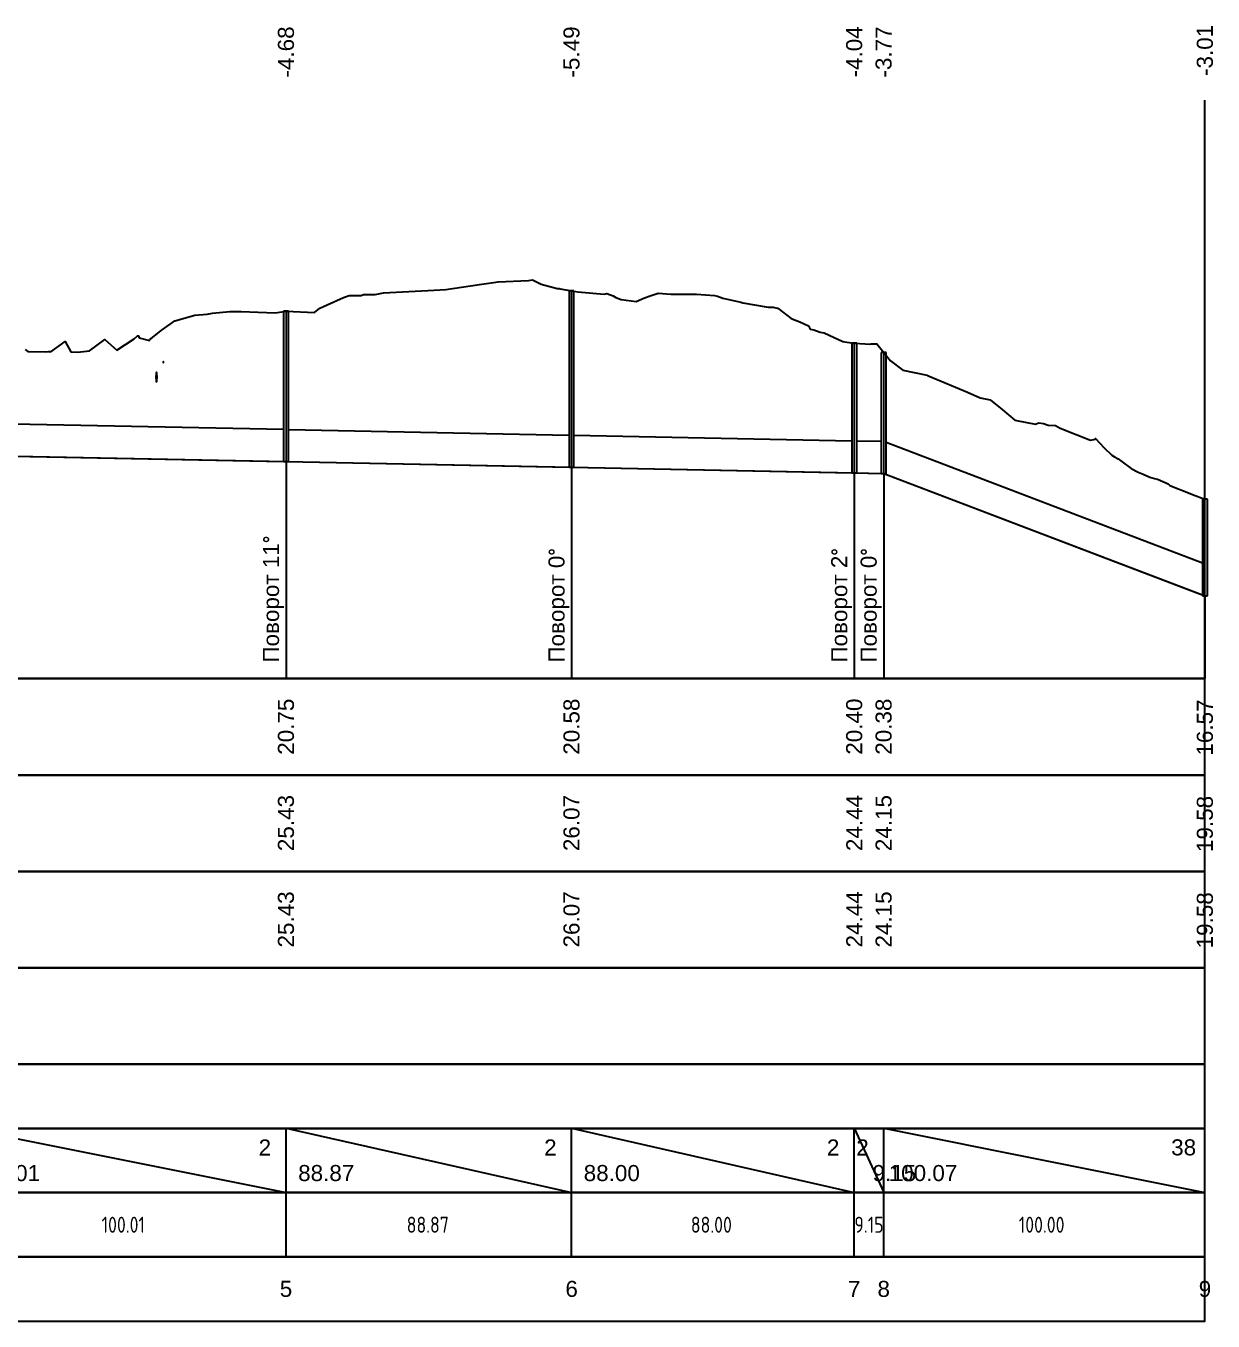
# Model space of a CAD drawing. Header units: metres. Extents: x -149473 to 83396, y -14167 to 104709.
# Drawn here: x -4265 to -4080.2, y 42591.6 to 42793.2 of the extents above; entities that cross this region are included whole.
import ezdxf

# ---------------------------------------------------------------- set-up
doc = ezdxf.new("R2010")
doc.units = ezdxf.units.M
doc.layers.add('Viewport2ForCustomObjects_0', color=7, linetype='Continuous')
doc.layers.add('Сети_Вид.Профиля.Существующие.Данные', color=7, linetype='Continuous')
for name, color, linetype, lineweight in [('Сети_Вид.Профиля', 7, 'Continuous', 30), ('Сети_Вид.Профиля.Проектные.Данные', 1, 'Continuous', 30), ('Сети_К2', 40, 'Continuous', 30)]:
    doc.layers.add(name, color=color, linetype=linetype, lineweight=lineweight)
doc.styles.add('CustomTextStyle105', font='arial.ttf', dxfattribs={"height": 5})
doc.styles.add('CustomTextStyle106', font='arial.ttf', dxfattribs={"height": 5})
doc.styles.add('CustomTextStyle107', font='arial.ttf', dxfattribs={"height": 5})
doc.styles.add('CustomTextStyle108', font='arial.ttf', dxfattribs={"height": 5})
doc.styles.add('CustomTextStyle109', font='arial.ttf', dxfattribs={"height": 5})
doc.styles.add('CustomTextStyle110', font='arial.ttf', dxfattribs={"height": 5})
doc.styles.add('CustomTextStyle111', font='arial.ttf', dxfattribs={"height": 5})
doc.styles.add('CustomTextStyle112', font='arial.ttf', dxfattribs={"height": 5})
doc.styles.add('CustomTextStyle113', font='arial.ttf', dxfattribs={"height": 5})
doc.styles.add('CustomTextStyle114', font='arial.ttf', dxfattribs={"height": 5})
doc.styles.add('CustomTextStyle27', font='arial.ttf', dxfattribs={"height": 5})
doc.styles.add('CustomTextStyle28', font='GOST_0.TTF', dxfattribs={"height": 5})
doc.styles.add('CustomTextStyle29', font='arial.ttf', dxfattribs={"height": 5})
doc.styles.add('CustomTextStyle30', font='GOST_0.TTF', dxfattribs={"height": 5})
doc.styles.add('CustomTextStyle31', font='arial.ttf', dxfattribs={"height": 5})
doc.styles.add('CustomTextStyle32', font='GOST_0.TTF', dxfattribs={"height": 5})
doc.styles.add('CustomTextStyle33', font='arial.ttf', dxfattribs={"height": 5})
doc.styles.add('CustomTextStyle34', font='GOST_0.TTF', dxfattribs={"height": 5})
doc.styles.add('CustomTextStyle35', font='arial.ttf', dxfattribs={"height": 5})
doc.styles.add('CustomTextStyle36', font='arial.ttf', dxfattribs={"height": 5})
doc.styles.add('CustomTextStyle37', font='arial.ttf', dxfattribs={"height": 5})
doc.styles.add('CustomTextStyle38', font='arial.ttf', dxfattribs={"height": 5})
doc.styles.add('CustomTextStyle47', font='arial.ttf', dxfattribs={"height": 5})
doc.styles.add('CustomTextStyle48', font='arial.ttf', dxfattribs={"height": 5})
doc.styles.add('CustomTextStyle52', font='arial.ttf', dxfattribs={"height": 5})
doc.styles.add('CustomTextStyle53', font='arial.ttf', dxfattribs={"height": 5})
doc.styles.add('CustomTextStyle54', font='arial.ttf', dxfattribs={"height": 5})
doc.styles.add('CustomTextStyle59', font='arial.ttf', dxfattribs={"height": 5})
doc.styles.add('CustomTextStyle60', font='arial.ttf', dxfattribs={"height": 5})
doc.styles.add('CustomTextStyle61', font='arial.ttf', dxfattribs={"height": 5})
doc.styles.add('CustomTextStyle62', font='arial.ttf', dxfattribs={"height": 5})
doc.styles.add('CustomTextStyle63', font='arial.ttf', dxfattribs={"height": 5})
doc.styles.add('CustomTextStyle68', font='arial.ttf', dxfattribs={"height": 5})
doc.styles.add('CustomTextStyle69', font='arial.ttf', dxfattribs={"height": 5})
doc.styles.add('CustomTextStyle70', font='arial.ttf', dxfattribs={"height": 5})
doc.styles.add('CustomTextStyle71', font='arial.ttf', dxfattribs={"height": 5})
doc.styles.add('CustomTextStyle72', font='arial.ttf', dxfattribs={"height": 5})
doc.styles.add('CustomTextStyle77', font='arial.ttf', dxfattribs={"height": 5})
doc.styles.add('CustomTextStyle78', font='arial.ttf', dxfattribs={"height": 5})
doc.styles.add('CustomTextStyle79', font='arial.ttf', dxfattribs={"height": 5})
doc.styles.add('CustomTextStyle80', font='arial.ttf', dxfattribs={"height": 5})
doc.styles.add('CustomTextStyle81', font='arial.ttf', dxfattribs={"height": 5})
doc.styles.add('CustomTextStyle85', font='GOST_0.TTF', dxfattribs={"height": 5})
doc.styles.add('CustomTextStyle86', font='GOST_0.TTF', dxfattribs={"height": 5})
doc.styles.add('CustomTextStyle87', font='GOST_0.TTF', dxfattribs={"height": 5})
doc.styles.add('CustomTextStyle88', font='GOST_0.TTF', dxfattribs={"height": 5})
doc.styles.add('CustomTextStyle89', font='GOST_0.TTF', dxfattribs={"height": 5})
doc.styles.add('CustomTextStyle90', font='arial.ttf', dxfattribs={"height": 5})
doc.styles.add('CustomTextStyle91', font='arial.ttf', dxfattribs={"height": 5})
doc.styles.add('CustomTextStyle92', font='arial.ttf', dxfattribs={"height": 5})
doc.styles.add('CustomTextStyle93', font='arial.ttf', dxfattribs={"height": 5})
doc.styles.add('CustomTextStyle94', font='arial.ttf', dxfattribs={"height": 5})

# ---------------------------------------------------------------- blocks, each defined once
blk = doc.blocks.new('CustomObjectsInViewport2_0')
at = {"linetype": 'Continuous'}
for p, q in [((3743.97, 1872.84), (3743.97, 1752.15)), ((3655.09, 1866.46), (3655.09, 1752.15)), ((3831.97, 1856.52), (3831.97, 1752.15)), ((3841.12, 1853.65), (3841.12, 1752.15))]:
    blk.add_line(p, q, dxfattribs=at)
for points in [[(3616.94, 1850.61), (3616.94, 1850.66), (3616.94, 1850.7), (3616.93, 1850.74), (3616.93, 1850.78), (3616.93, 1850.81), (3616.92, 1850.83), (3616.92, 1850.85), (3616.91, 1850.86), (3616.91, 1850.86), (3616.91, 1850.85), (3616.9, 1850.83), (3616.9, 1850.81), (3616.89, 1850.78), (3616.89, 1850.74), (3616.89, 1850.7), (3616.89, 1850.66), (3616.89, 1850.61)], [(3614.94, 1845.97), (3614.94, 1846.27), (3614.93, 1846.55), (3614.92, 1846.82), (3614.9, 1847.06), (3614.88, 1847.26), (3614.85, 1847.42), (3614.82, 1847.53), (3614.79, 1847.58), (3614.76, 1847.58), (3614.73, 1847.53), (3614.71, 1847.42), (3614.68, 1847.26), (3614.66, 1847.06), (3614.64, 1846.82), (3614.63, 1846.55), (3614.62, 1846.27), (3614.62, 1845.97)], [(3616.89, 1850.61), (3616.89, 1850.56), (3616.89, 1850.52), (3616.89, 1850.48), (3616.89, 1850.44), (3616.9, 1850.41), (3616.9, 1850.39), (3616.91, 1850.37), (3616.91, 1850.36), (3616.91, 1850.36), (3616.92, 1850.37), (3616.92, 1850.39), (3616.93, 1850.41), (3616.93, 1850.44), (3616.93, 1850.48), (3616.94, 1850.52), (3616.94, 1850.56), (3616.94, 1850.61)], [(3614.62, 1845.97), (3614.62, 1845.67), (3614.63, 1845.38), (3614.64, 1845.11), (3614.66, 1844.87), (3614.68, 1844.67), (3614.71, 1844.51), (3614.73, 1844.4), (3614.76, 1844.35), (3614.79, 1844.35), (3614.82, 1844.4), (3614.85, 1844.51), (3614.88, 1844.67), (3614.9, 1844.87), (3614.92, 1845.11), (3614.93, 1845.38), (3614.94, 1845.67), (3614.94, 1845.97)]]:
    blk.add_lwpolyline(points, dxfattribs=at)
at = {"layer": 'Сети_Вид.Профиля'}
blk.add_line((3941.12, 1752.15), (3941.12, 1932.15), dxfattribs=at)
at = {"layer": 'Сети_Вид.Профиля', "linetype": 'Continuous'}
for p, q in [((3361.37, 1752.15), (3941.12, 1752.15)), ((3655.09, 1572.09), (3655.09, 1592.09)), ((3743.97, 1572.09), (3743.97, 1592.09)), ((3831.97, 1572.09), (3831.97, 1592.09)), ((3841.12, 1572.09), (3841.12, 1592.09))]:
    blk.add_line(p, q, dxfattribs=at)
for points in [[(3361.37, 1722.09, 0), (3941.12, 1722.09, 0), (3941.12, 1752.09, 0), (3361.37, 1752.09, 0)], [(3361.37, 1692.09, 0), (3941.12, 1692.09, 0), (3941.12, 1722.09, 0), (3361.37, 1722.09, 0)], [(3361.37, 1662.09, 0), (3941.12, 1662.09, 0), (3941.12, 1692.09, 0), (3361.37, 1692.09, 0)], [(3361.37, 1632.09, 0), (3941.12, 1632.09, 0), (3941.12, 1662.09, 0), (3361.37, 1662.09, 0)], [(3361.37, 1612.09, 0), (3941.12, 1612.09, 0), (3941.12, 1632.09, 0), (3361.37, 1632.09, 0)], [(3361.37, 1592.09, 0), (3941.12, 1592.09, 0), (3941.12, 1612.09, 0), (3361.37, 1612.09, 0)], [(3361.37, 1572.09, 0), (3941.12, 1572.09, 0), (3941.12, 1592.09, 0), (3361.37, 1592.09, 0)], [(3361.37, 1552.09, 0), (3941.12, 1552.09, 0), (3941.12, 1572.09, 0), (3361.37, 1572.09, 0)]]:
    blk.add_polyline3d(points, close=True, dxfattribs=at)
at = {"layer": 'Сети_Вид.Профиля.Проектные.Данные', "linetype": 'Continuous'}
for p, q in [((3655.09, 1819.69), (3655.09, 1752.15)), ((3655.09, 1819.69), (3655.09, 1752.15)), ((3743.97, 1817.92), (3743.97, 1752.15)), ((3743.97, 1817.92), (3743.97, 1752.15)), ((3831.97, 1816.16), (3831.97, 1752.15)), ((3831.97, 1816.16), (3831.97, 1752.15)), ((3841.12, 1815.97), (3841.12, 1752.15)), ((3841.12, 1815.97), (3841.12, 1752.15)), ((3941.12, 1777.87), (3941.12, 1752.15)), ((3555.09, 1612.15), (3655.09, 1592.15)), ((3655.09, 1592.15), (3655.09, 1612.15)), ((3655.09, 1592.15), (3655.09, 1612.15)), ((3655.09, 1612.15), (3743.97, 1592.15)), ((3743.97, 1592.15), (3743.97, 1612.15)), ((3743.97, 1592.15), (3743.97, 1612.15)), ((3743.97, 1612.15), (3831.97, 1592.15)), ((3831.97, 1592.15), (3831.97, 1612.15)), ((3831.97, 1592.15), (3831.97, 1612.15)), ((3831.97, 1612.15), (3841.12, 1592.15)), ((3841.12, 1592.15), (3841.12, 1612.15)), ((3841.12, 1592.15), (3841.12, 1612.15)), ((3841.12, 1612.15), (3941.12, 1592.15)), ((3941.12, 1592.15), (3941.12, 1612.15))]:
    blk.add_line(p, q, dxfattribs=at)
at = {"layer": 'Сети_Вид.Профиля.Проектные.Данные', "linetype": 'Continuous', "lineweight": 30, "ltscale": 2, "flags": 128}
for points in [[(3573.92, 1854.58), (3574.77, 1853.92), (3580.09, 1853.88), (3581.18, 1853.95), (3581.53, 1853.97), (3581.63, 1853.94), (3581.87, 1853.88), (3586.36, 1857.09), (3588.15, 1853.82), (3588.23, 1853.85), (3588.31, 1853.86), (3590.16, 1853.71), (3593.88, 1854.14), (3598.69, 1857.68), (3602.43, 1854.36), (3602.45, 1854.34), (3607.82, 1857.91), (3608.87, 1858.8), (3609.16, 1858.83), (3609.42, 1858.2), (3612.55, 1857.37), (3612.73, 1857.73), (3613, 1857.92), (3616.23, 1860.5), (3616.49, 1860.66), (3620.49, 1863.48), (3626.75, 1865.21), (3630.54, 1865.54), (3632.16, 1865.91), (3637.56, 1866.44), (3641.16, 1866.4), (3651.72, 1865.98), (3655.09, 1866.46), (3663.91, 1866.07), (3665.64, 1867.41), (3667.87, 1868.49), (3673.02, 1870.72), (3674.77, 1871.4), (3678.44, 1871.37), (3679.19, 1871.69), (3679.25, 1871.72), (3682.79, 1871.69), (3685.43, 1872.19), (3701.16, 1872.99), (3704.86, 1873.26), (3715.28, 1874.81), (3721.14, 1875.61), (3730.55, 1876.08), (3731.78, 1876.23), (3734.48, 1874.9), (3739.54, 1873.54), (3740.12, 1873.5), (3740.44, 1873.47), (3743.97, 1872.84), (3745.97, 1872.48), (3754.07, 1871.78), (3755, 1871.97), (3756.88, 1871.27), (3757.77, 1870.7), (3759.36, 1870.17), (3764.03, 1869.5), (3766.63, 1870.66), (3768.4, 1871.22), (3770.9, 1872.11), (3774.85, 1871.8), (3775.74, 1871.74), (3775.99, 1871.76), (3778.34, 1871.82), (3782.84, 1871.79), (3788.44, 1871.35), (3789.4, 1871.21), (3791.09, 1870.51), (3796.63, 1869.29), (3797.26, 1869.14), (3805.16, 1867.78), (3805.23, 1867.77), (3805.24, 1867.77), (3805.25, 1867.76), (3805.25, 1867.76), (3805.28, 1867.76), (3806.69, 1867.79), (3806.73, 1867.69), (3807.97, 1867.48), (3808.15, 1867.44), (3808.16, 1867.42), (3808.24, 1867.37), (3812.32, 1864.23), (3815.07, 1863.17), (3817.7, 1861.97), (3818.29, 1860.84), (3819.34, 1860.69), (3821.36, 1859.92), (3822.6, 1859.75), (3824.18, 1858.98), (3828.44, 1857.01), (3831.59, 1856.54), (3831.97, 1856.52), (3835.41, 1856.37), (3836.57, 1856.21), (3837.22, 1856.32), (3838.97, 1856.31), (3841.12, 1853.65), (3843.21, 1851.06), (3847.04, 1848.15), (3854.65, 1846.56), (3854.76, 1846.47), (3855.07, 1846.32), (3855.29, 1846.28), (3867.19, 1841.32), (3871.14, 1839.52), (3874.26, 1838.84), (3877.97, 1835.86), (3881.91, 1832.51), (3882.44, 1832.5), (3888.42, 1831.34), (3889.28, 1831.78), (3890.89, 1831.53), (3892.33, 1830.96), (3894.56, 1830.89), (3896.08, 1830.09), (3905.45, 1826.35), (3907.08, 1826.68), (3907.09, 1826.86), (3909.74, 1823.91), (3912.15, 1821.7), (3912.95, 1821.19), (3914.06, 1820.51), (3915.38, 1819.54), (3918.13, 1817.56), (3920.34, 1816.37), (3921.87, 1815.73), (3923.93, 1814.82), (3925.39, 1814.35), (3926.35, 1814.19), (3929.71, 1812.74), (3930.24, 1812.19), (3936.48, 1809.71), (3936.49, 1809.7), (3936.49, 1809.7), (3937.3, 1809.4)], [(3361.37, 1888.24), (3388.08, 1871.28), (3484.13, 1830.99), (3555.09, 1821.69), (3655.09, 1819.69), (3743.97, 1817.92), (3831.97, 1816.16), (3841.12, 1815.97), (3941.12, 1777.87)], [(3937.3, 1809.4), (3941.12, 1807.99), (3941.12, 1807.99)]]:
    blk.add_lwpolyline(points, dxfattribs=at)
at = {"layer": 'Сети_К2', "linetype": 'Continuous'}
for p, q in [((3743.22, 1872.84), (3743.22, 1817.92)), ((3744.72, 1872.84), (3743.22, 1872.84)), ((3744.72, 1817.92), (3744.72, 1872.84)), ((3654.34, 1866.46), (3654.34, 1819.69)), ((3655.84, 1866.46), (3654.34, 1866.46)), ((3655.84, 1819.69), (3655.84, 1866.46)), ((3831.22, 1856.52), (3831.22, 1816.16)), ((3832.72, 1856.52), (3831.22, 1856.52)), ((3832.72, 1816.16), (3832.72, 1856.52)), ((3840.37, 1853.65), (3840.37, 1815.97)), ((3841.87, 1853.65), (3840.37, 1853.65)), ((3841.87, 1815.97), (3841.87, 1853.65)), ((3555.84, 1831.68), (3654.34, 1829.71)), ((3655.84, 1829.68), (3743.22, 1827.93)), ((3744.72, 1827.9), (3831.22, 1826.17)), ((3832.72, 1826.14), (3840.37, 1825.99)), ((3841.87, 1825.69), (3940.37, 1788.16)), ((3555.09, 1821.69), (3654.34, 1819.71)), ((3654.34, 1819.69), (3655.84, 1819.69)), ((3655.09, 1819.69), (3743.22, 1817.93)), ((3743.22, 1817.92), (3744.72, 1817.92)), ((3743.97, 1817.92), (3831.22, 1816.17)), ((3743.97, 1817.92), (3743.97, 1817.92)), ((3831.22, 1816.16), (3832.72, 1816.16)), ((3831.97, 1816.16), (3840.37, 1815.99)), ((3831.97, 1816.16), (3831.97, 1816.16)), ((3840.37, 1815.97), (3841.87, 1815.97)), ((3841.12, 1815.97), (3940.37, 1778.16)), ((3940.37, 1807.99), (3940.37, 1777.87)), ((3941.87, 1807.99), (3940.37, 1807.99)), ((3941.87, 1777.87), (3941.87, 1807.99)), ((3940.37, 1777.87), (3941.87, 1777.87)), ((3941.12, 1777.87), (3941.12, 1777.87))]:
    blk.add_line(p, q, dxfattribs=at)
at = {"linetype": 'Continuous'}
for s, style, p in [('-4.68', 'CustomTextStyle77', (3657.56, 1939.23)), ('-5.49', 'CustomTextStyle78', (3746.43, 1939.23)), ('-4.04', 'CustomTextStyle79', (3834.43, 1939.25)), ('-3.77', 'CustomTextStyle80', (3843.59, 1939.23)), ('-3.01', 'CustomTextStyle81', (3943.59, 1939.72)), ('°', 'CustomTextStyle28', (3652.91, 1794.27)), ('Поворот 11', 'CustomTextStyle27', (3652.91, 1757.09)), ('°', 'CustomTextStyle30', (3741.78, 1790.39)), ('°', 'CustomTextStyle32', (3829.78, 1790.39)), ('°', 'CustomTextStyle34', (3838.94, 1790.39)), ('Поворот 0', 'CustomTextStyle29', (3741.78, 1757.09)), ('Поворот 2', 'CustomTextStyle31', (3829.78, 1757.09)), ('Поворот 0', 'CustomTextStyle33', (3838.94, 1757.09)), ('20.75', 'CustomTextStyle38', (3657.56, 1728.4)), ('20.75', 'CustomTextStyle52', (3657.56, 1728.39)), ('20.58', 'CustomTextStyle37', (3746.44, 1728.41)), ('20.58', 'CustomTextStyle53', (3746.44, 1728.4)), ('20.40', 'CustomTextStyle36', (3834.43, 1728.42)), ('20.40', 'CustomTextStyle54', (3834.43, 1728.41)), ('20.38', 'CustomTextStyle35', (3843.59, 1728.41)), ('20.38', 'CustomTextStyle47', (3843.59, 1728.4)), ('16.57', 'CustomTextStyle48', (3943.59, 1728.13))]:
    blk.add_text(s, height=5, rotation=90, dxfattribs=dict(at, style=style)).set_placement(p)
at = {"layer": 'Сети_Вид.Профиля.Проектные.Данные', "linetype": 'Continuous'}
for s, style, p in [('25.43', 'CustomTextStyle59', (3657.56, 1698.4)), ('26.07', 'CustomTextStyle60', (3746.43, 1698.4)), ('24.44', 'CustomTextStyle61', (3834.48, 1698.41)), ('24.15', 'CustomTextStyle62', (3843.59, 1698.39)), ('19.58', 'CustomTextStyle63', (3943.59, 1698.12))]:
    blk.add_text(s, height=5, rotation=90, dxfattribs=dict(at, style=style)).set_placement(p)
for s, style, p in [('2', 'CustomTextStyle106', (3646.57, 1603.64)), ('2', 'CustomTextStyle108', (3735.44, 1603.64)), ('2', 'CustomTextStyle110', (3823.44, 1603.64)), ('2', 'CustomTextStyle112', (3832.59, 1603.64)), ('38', 'CustomTextStyle114', (3930.61, 1603.68)), ('100.01', 'CustomTextStyle105', (3557.17, 1595.68)), ('88.87', 'CustomTextStyle107', (3658.87, 1595.68)), ('88.00', 'CustomTextStyle109', (3747.75, 1595.68)), ('9.15', 'CustomTextStyle111', (3837.66, 1595.68)), ('100.07', 'CustomTextStyle113', (3842.68, 1595.68)), ('100.01', 'CustomTextStyle85', (3597.68, 1579.59)), ('88.87', 'CustomTextStyle86', (3692.65, 1579.59)), ('88.00', 'CustomTextStyle87', (3781.09, 1579.59)), ('9.15', 'CustomTextStyle88', (3831.99, 1579.59)), ('100.00', 'CustomTextStyle89', (3883.17, 1579.59)), ('5', 'CustomTextStyle94', (3653.14, 1559.63)), ('6', 'CustomTextStyle93', (3742.05, 1559.62)), ('7', 'CustomTextStyle92', (3830.02, 1559.59)), ('8', 'CustomTextStyle91', (3839.19, 1559.62)), ('9', 'CustomTextStyle90', (3939.19, 1559.62))]:
    blk.add_text(s, height=5, dxfattribs=dict(at, style=style)).set_placement(p)
at = {"layer": 'Сети_Вид.Профиля.Существующие.Данные', "linetype": 'Continuous'}
for s, style, p in [('25.43', 'CustomTextStyle68', (3657.56, 1668.4)), ('26.07', 'CustomTextStyle69', (3746.43, 1668.4)), ('24.44', 'CustomTextStyle70', (3834.48, 1668.41)), ('24.15', 'CustomTextStyle71', (3843.59, 1668.39)), ('19.58', 'CustomTextStyle72', (3943.59, 1668.12))]:
    blk.add_text(s, height=5, rotation=90, dxfattribs=dict(at, style=style)).set_placement(p)

msp = doc.modelspace()

# ---------------------------------------------------------------- block references
at = {"layer": 'Viewport2ForCustomObjects_0', "xscale": 0.5, "yscale": 0.5, "zscale": 0.5}
msp.add_blockref('CustomObjectsInViewport2_0', (-6052.07, 41815.59), dxfattribs=at)

doc.saveas('drawing.dxf')
